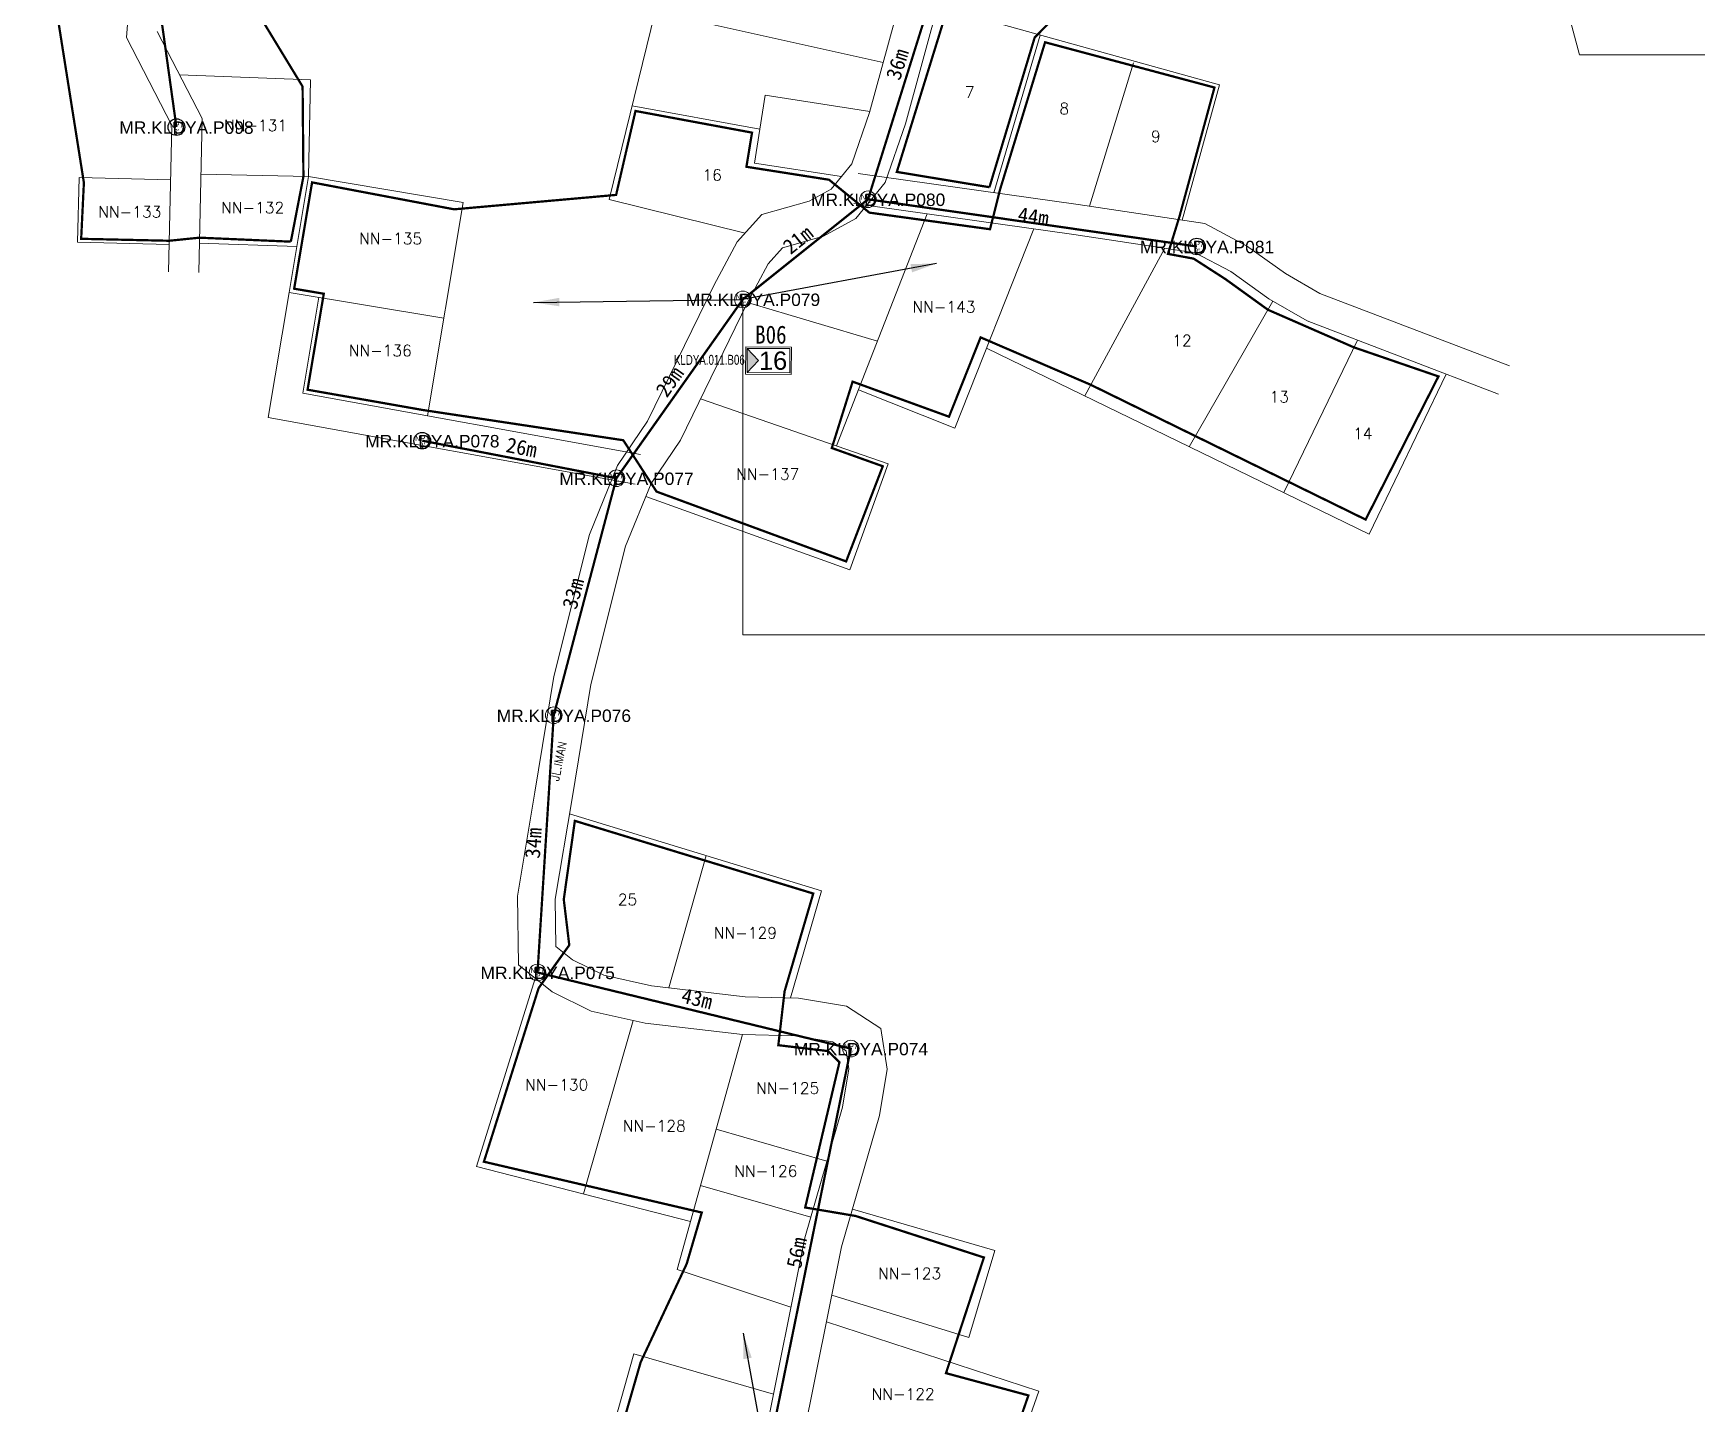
# Model space of a CAD drawing. Header units: millimetres. Extents: x 1060 to 24323, y -9832 to -6451.
# Drawn here: x 9720.9 to 9941.5, y -8463.6 to -8281.9 of the extents above; entities that cross this region are included whole.
import ezdxf
from ezdxf.enums import TextEntityAlignment as Align

# ---------------------------------------------------------------- set-up
doc = ezdxf.new("R2010")
doc.units = ezdxf.units.MM
doc.linetypes.add('PHANTOM2', pattern=[1.25, 0.625, -0.125, 0.125, -0.125, 0.125, -0.125])
for name, color, linetype, lineweight in [('Basic Map', 105, 'Continuous', 15), ('FAT', 30, 'Continuous', 5), ('FAT AREA', 134, 'PHANTOM2', 40), ('FAT_Info', 170, 'Continuous', 0), ('FO 24 CORE LINE B - FDT 1', 210, 'Continuous', 50), ('Garis Jalan', 225, 'Continuous', 15), ('Home Number', 6, 'Continuous', 5), ('JALAN', 7, 'Continuous', 25), ('NEW POLE 7m(3 inches)', 4, 'Continuous', 5), ('POLE ID', 1, 'Continuous', 5), ('SLING WIRE', 4, 'Continuous', 50), ('TEE RADIUS', 170, 'Continuous', 0)]:
    doc.layers.add(name, color=color, linetype=linetype, lineweight=lineweight)
doc.layers.add('DIMENSI', color=7, linetype='Continuous')
doc.layers.add('NEW POLE 7M 2.5INCH', color=212, linetype='Continuous')
doc.styles.add('Annotative', font='SimSun.ttf')
doc.styles.add('FS', font='SimSun.ttf', dxfattribs={"width": 0.7})
doc.styles.add('Mark', font='arial.ttf', dxfattribs={"width": 0.8, "height": 2.5})
doc.styles.add('Notes', font='arial.ttf', dxfattribs={"height": 3})
doc.styles.get("Standard").update_dxf_attribs({"font": 'simplex.shx'})
doc.styles.add('Title Block 3', font='dgn003.shx')
doc.styles.add('Title Block v21 - Default$0$Standard', font='arial.ttf')
doc.dimstyles.new('emr standard', dxfattribs={"dimtxt": 2, "dimasz": 0, "dimexe": 1.25, "dimexo": 0.0625, "dimtad": 1, "dimdec": 0, "dimzin": 1, "dimdsep": 46, "dimtxsty": 'Annotative', "dimblk": 'ARCHTICK', "dimcen": 0, "dimse1": 1, "dimse2": 1, "dimsd1": 1, "dimsd2": 1, "dimclrt": 256, "dimadec": 0, "dimazin": 0, "dimtfac": 1, "dimtdec": 0, "dimtmove": 2, "dimatfit": 3, "dimfxl": 1, "dimfxlon": 1, "dimtzin": 0, "dimarcsym": 0})

# ---------------------------------------------------------------- blocks, each defined once
blk = doc.blocks.new('*U41')
at = {"color": 0, "linetype": 'ByBlock', "lineweight": -2}
blk.add_circle((0, 0), 2.24, dxfattribs=at)
at = {"color": 0, "linetype": 'ByBlock', "lineweight": -2, "style": 'Title Block 3', "width": 0.799091}
for s, p in [('NP7', (0, 0.62)), ("3'", (0, -1.27))]:
    blk.add_text(s, height=1.488, dxfattribs=at).set_placement(p, align=Align.MIDDLE_CENTER)
blk = doc.blocks.new('FAT')
h = blk.add_hatch(color=2)
h.dxf.hatch_style = 1
h.paths.add_polyline_path([(-4.25, 2), (-4.25, -2), (-2.4, 0)])
for points in [[(-4.5, 2.25), (3, 2.25), (3, -2.25), (-4.5, -2.25)], [(-4.25, 2), (2.75, 2), (2.75, -2), (-4.25, -2)]]:
    blk.add_lwpolyline(points, close=True)
at = {"color": 2}
blk.add_lwpolyline([(-4.25, 2), (-4.25, -2), (-2.4, 0)], close=True, dxfattribs=at)
at = {"color": 7}
blk.add_attdef('FAT', text='', height=3, dxfattribs=at).set_placement((0.18, 0), align=Align.MIDDLE_CENTER)
blk = doc.blocks.new('_ArchTick')
at = {"color": 0, "linetype": 'ByBlock', "const_width": 0.15}
blk.add_lwpolyline([(-0.5, -0.5), (0.5, 0.5)], dxfattribs=at)
blk = doc.blocks.new('*D1706')
at = {"layer": 'Defpoints', "color": 0, "transparency": 16777216}
for p in [(9829.35, -8416.54), (9829.35, -8416.54), (9818.18, -8471.34)]:
    blk.add_point(p, dxfattribs=at)
at = {"layer": 'DIMENSI', "transparency": 16777216, "insert": (9822.18, -8443.61), "char_height": 2, "attachment_point": 5, "rotation": 78.4796, "style": 'Annotative'}
blk.add_mtext('56m', dxfattribs=at)
blk = doc.blocks.new('*D1707')
at = {"layer": 'Defpoints', "color": 0, "transparency": 16777216}
for p in [(9787.81, -8406.45), (9787.81, -8406.45), (9829.35, -8416.54)]:
    blk.add_point(p, dxfattribs=at)
at = {"layer": 'DIMENSI', "transparency": 16777216, "insert": (9808.96, -8409.92), "char_height": 2, "attachment_point": 5, "rotation": 346.3417, "style": 'Annotative'}
blk.add_mtext('43m', dxfattribs=at)
blk = doc.blocks.new('*D1708')
at = {"layer": 'Defpoints', "color": 0, "transparency": 16777216}
for p in [(9789.96, -8372.34), (9789.96, -8372.34), (9787.81, -8406.45)]:
    blk.add_point(p, dxfattribs=at)
at = {"layer": 'DIMENSI', "transparency": 16777216, "insert": (9787.26, -8389.29), "char_height": 2, "attachment_point": 5, "rotation": 86.3966, "style": 'Annotative'}
blk.add_mtext('34m', dxfattribs=at)
blk = doc.blocks.new('*D1709')
at = {"layer": 'Defpoints', "color": 0, "transparency": 16777216}
for p in [(9798.27, -8340.91), (9798.27, -8340.91), (9789.96, -8372.34)]:
    blk.add_point(p, dxfattribs=at)
at = {"layer": 'DIMENSI', "transparency": 16777216, "insert": (9792.54, -8356.21), "char_height": 2, "attachment_point": 5, "rotation": 75.1884, "style": 'Annotative'}
blk.add_mtext('33m', dxfattribs=at)
blk = doc.blocks.new('*D1710')
at = {"layer": 'Defpoints', "color": 0, "transparency": 16777216}
for p in [(9815.04, -8317.19), (9815.04, -8317.19), (9798.27, -8340.91)]:
    blk.add_point(p, dxfattribs=at)
at = {"layer": 'DIMENSI', "transparency": 16777216, "insert": (9805.33, -8328.11), "char_height": 2, "attachment_point": 5, "rotation": 54.7384, "style": 'Annotative'}
blk.add_mtext('29m', dxfattribs=at)
blk = doc.blocks.new('*D1711')
at = {"layer": 'Defpoints', "color": 0, "transparency": 16777216}
for p in [(9831.63, -8303.92), (9831.63, -8303.92), (9815.04, -8317.19)]:
    blk.add_point(p, dxfattribs=at)
at = {"layer": 'DIMENSI', "transparency": 16777216, "insert": (9822.32, -8309.28), "char_height": 2, "attachment_point": 5, "rotation": 38.6508, "style": 'Annotative'}
blk.add_mtext('21m', dxfattribs=at)
blk = doc.blocks.new('*D1712')
at = {"layer": 'Defpoints', "color": 0, "transparency": 16777216}
for p in [(9842.53, -8269.11), (9842.53, -8269.11), (9831.63, -8303.92)]:
    blk.add_point(p, dxfattribs=at)
at = {"layer": 'DIMENSI', "transparency": 16777216, "insert": (9835.53, -8286.03), "char_height": 2, "attachment_point": 5, "rotation": 72.6151, "style": 'Annotative'}
blk.add_mtext('36m', dxfattribs=at)
blk = doc.blocks.new('*D1810')
at = {"layer": 'Defpoints', "color": 0, "transparency": 16777216}
for p in [(9772.52, -8335.93), (9798.27, -8340.91), (9798.27, -8340.91)]:
    blk.add_point(p, dxfattribs=at)
at = {"layer": 'DIMENSI', "transparency": 16777216, "insert": (9785.7, -8336.83), "char_height": 2, "attachment_point": 5, "rotation": 349.0547, "style": 'Annotative'}
blk.add_mtext('26m', dxfattribs=at)
blk = doc.blocks.new('*D1811')
at = {"layer": 'Defpoints', "color": 0, "transparency": 16777216}
for p in [(9831.63, -8303.92), (9875.13, -8310.93), (9875.24, -8310.18)]:
    blk.add_point(p, dxfattribs=at)
at = {"layer": 'DIMENSI', "transparency": 16777216, "insert": (9853.56, -8306.19), "char_height": 2, "attachment_point": 5, "rotation": 351.8313, "style": 'Annotative'}
blk.add_mtext('44m', dxfattribs=at)
blk = doc.blocks.new('*D1819')
at = {"layer": 'Defpoints', "color": 0, "transparency": 16777216}
for p in [(9735.49, -8262.49), (9735.49, -8262.49), (9739.93, -8294.35)]:
    blk.add_point(p, dxfattribs=at)
at = {"layer": 'DIMENSI', "transparency": 16777216, "insert": (9739.32, -8278.2), "char_height": 2, "attachment_point": 5, "rotation": 277.9206, "style": 'Annotative'}
blk.add_mtext('32m', dxfattribs=at)

msp = doc.modelspace()

# ---------------------------------------------------------------- linework, layer by layer
at = {"layer": 'Basic Map'}
for points in [[(9815.33, -8308.41), (9797.29, -8303.97), (9803.42, -8279.06), (9833.64, -8285.76)], [(9840.84, -8278.37), (9878.22, -8288.76), (9873.3, -8306.69)], [(9854.48, -8282.16), (9848.31, -8303.05)], [(9866.82, -8285.81), (9860.99, -8304.85)], [(9757.43, -8300.92), (9757.71, -8288.08), (9740.35, -8287.43)], [(9828.11, -8300.9), (9816.59, -8299.12), (9817.99, -8290.13), (9831.87, -8292.28)], [(9817.29, -8294.62), (9800.36, -8291.52)], [(9738.96, -8309.9), (9726.82, -8309.62), (9727.02, -8301.04), (9739.15, -8301.33)], [(9757.43, -8300.92), (9743.17, -8300.6)], [(9754.87, -8316.27), (9757.43, -8300.92), (9777.94, -8304.34), (9773.23, -8332.62)], [(9827.45, -8336.62), (9839.46, -8305.84)], [(9830.36, -8329.17), (9843.13, -8334.28), (9853.62, -8307.84)], [(9742.96, -8309.76), (9755.89, -8310.16)], [(9860.37, -8330), (9870.98, -8310.39)], [(9754.87, -8316.27), (9775.38, -8319.69)], [(9874.23, -8336.73), (9885.31, -8317.43)], [(9832.87, -8322.74), (9815.63, -8317.62)], [(9847.34, -8323.67), (9898.09, -8348.31), (9908.29, -8327.1)], [(9886.77, -8342.82), (9896.52, -8322.59)], [(9802.17, -8343.31), (9829.22, -8353.05), (9834.29, -8338.98), (9809.41, -8330.4)], [(9792.04, -8385.42), (9825.47, -8395.62), (9821.34, -8409.83)], [(9810.15, -8390.94), (9805.21, -8408.5)], [(9808.09, -8439.47), (9779.74, -8432.17), (9787.51, -8407.23)], [(9793.91, -8435.82), (9800.5, -8412.81)], [(9814.99, -8414.68), (9806.31, -8445.85), (9821.41, -8450.81)], [(9811.49, -8427.23), (9826.19, -8431.47)], [(9809.42, -8434.68), (9824.04, -8438.9)], [(9829.56, -8437.83), (9848.44, -8443.33), (9845.02, -8454.83), (9826.83, -8449.22)], [(9838.06, -8508.12), (9854.26, -8461.97), (9826.12, -8452.76)], [(9816.91, -8474.17), (9797.31, -8468.62), (9800.59, -8457.01), (9819.1, -8462.36)]]:
    msp.add_lwpolyline(points, dxfattribs=at)
at = {"layer": 'FAT AREA', "ltscale": 10, "const_width": 0.3}
for points in [[(9721.1, -8260.29), (9727.66, -8301.72), (9727.3, -8309.16), (9738.97, -8309.42), (9742.98, -8309.01), (9755.1, -8309.54)], [(9846.02, -8266.17), (9835.45, -8300.29), (9847.73, -8302.32)], [(9847.73, -8302.32), (9853.73, -8282.47), (9864.17, -8271.78)], [(9755.1, -8309.54), (9756.77, -8300.91), (9756.66, -8288.97), (9751.3, -8280.16)], [(9828.73, -8351.94), (9833.59, -8339.32), (9826.83, -8336.9), (9829.59, -8328.1), (9842.37, -8332.75), (9846.56, -8322.23), (9861.17, -8328.52), (9897.61, -8346.39), (9907.27, -8327.41), (9896.05, -8323.55), (9884.66, -8318.57), (9879.03, -8314.51), (9874.81, -8311.79), (9871.4, -8311.16), (9872.95, -8306.13), (9877.57, -8289.1), (9855.11, -8283.1), (9849.15, -8302.59), (9847.81, -8307.89), (9831.81, -8305.69), (9826.47, -8301.33), (9815.51, -8299.61), (9816.25, -8295.08), (9800.8, -8292.21), (9798.23, -8303.34), (9776.75, -8305.25), (9757.92, -8301.68), (9755.54, -8315.78), (9759.47, -8316.44), (9757.32, -8329.17), (9772.6, -8331.86), (9799.18, -8335.87), (9803.59, -8342.68), (9828.73, -8351.94)], [(9798.68, -8467.85), (9801.49, -8458.11), (9807.59, -8445.08), (9809.59, -8438.28), (9780.7, -8431.54), (9787.96, -8408.51), (9792.02, -8402.82), (9791.29, -8396.76), (9792.76, -8386.34), (9824.37, -8395.98), (9820.57, -8408.94), (9819.74, -8416.09), (9826.34, -8416.87), (9827.84, -8418.36), (9823.3, -8437.61), (9829.97, -8438.73), (9847, -8444.24), (9841.97, -8459.58), (9852.9, -8462.53), (9837.96, -8505.47)]]:
    msp.add_lwpolyline(points, dxfattribs=at)
at = {"layer": 'FAT_Info'}
for points in [[(9905.95, -8209.89), (9925.96, -8284.75), (10305.23, -8284.75)], [(9815.04, -8317.19), (9815.04, -8361.66), (10305.23, -8361.66)]]:
    msp.add_lwpolyline(points, dxfattribs=at)
at = {"layer": 'FO 24 CORE LINE B - FDT 1', "const_width": 0.3}
msp.add_lwpolyline([(9818.18, -8471.34), (9829.35, -8416.54), (9787.81, -8406.45), (9789.96, -8372.34), (9798.27, -8340.91), (9815.04, -8317.19), (9831.63, -8303.92), (9842.53, -8269.11)], dxfattribs=at)
at = {"layer": 'Garis Jalan'}
for p, q in [((9735.85, -8247.42), (9733.31, -8282.48)), ((9831.83, -8292.43), (9840.21, -8261.69)), ((9836.61, -8293.9), (9845.08, -8262.83)), ((9737.38, -8281.65), (9743.33, -8293.22)), ((9733.31, -8282.48), (9739.31, -8294.15)), ((9743.33, -8293.22), (9742.88, -8313.64)), ((9829.47, -8299.23), (9831.83, -8292.43)), ((9739.31, -8294.15), (9738.88, -8313.56)), ((9833.9, -8301.7), (9836.61, -8293.9)), ((9826.75, -8302.57), (9829.47, -8299.23)), ((9830.02, -8306.48), (9833.9, -8301.7)), ((9830.32, -8300.51), (9859.48, -8304.63)), ((9817.55, -8305.93), (9823.85, -8304.17)), ((9823.85, -8304.17), (9826.75, -8302.57)), ((9814.28, -8309.57), (9817.55, -8305.93)), ((9825.75, -8308.83), (9830.02, -8306.48)), ((9829.76, -8304.47), (9858.9, -8308.59)), ((9859.48, -8304.63), (9876.3, -8307.14)), ((9858.9, -8308.59), (9875.03, -8311)), ((9876.3, -8307.14), (9881.83, -8310.08)), ((9811.18, -8315.34), (9814.28, -8309.57)), ((9818.4, -8312.47), (9820.3, -8310.35)), ((9820.3, -8310.35), (9825.75, -8308.83)), ((9881.83, -8310.08), (9886.97, -8313.77)), ((9815.63, -8317.62), (9818.4, -8312.47)), ((9875.03, -8311), (9879.72, -8313.49)), ((9802.41, -8333.35), (9811.18, -8315.34)), ((9879.72, -8313.49), (9884.8, -8317.14)), ((9886.97, -8313.77), (9891.56, -8316.41)), ((9752.1, -8332.86), (9754.87, -8316.27)), ((9756.7, -8329.63), (9758.81, -8316.92)), ((9884.8, -8317.14), (9889.84, -8320.03)), ((9891.56, -8316.41), (9916.68, -8326.02)), ((9806.75, -8335.86), (9815.63, -8317.62)), ((9889.84, -8320.03), (9915.25, -8329.76)), ((9801.48, -8337.74), (9756.7, -8329.63)), ((9800.77, -8341.68), (9752.1, -8332.86)), ((9798.43, -8339.22), (9802.41, -8333.35)), ((9802.87, -8341.59), (9806.75, -8335.86)), ((9794.71, -8348.37), (9798.43, -8339.22)), ((9799.48, -8349.93), (9802.87, -8341.59)), ((9789.97, -8367.22), (9794.71, -8348.37)), ((9794.87, -8368.24), (9799.48, -8349.93)), ((9787.46, -8382.54), (9789.97, -8367.22)), ((9792.39, -8383.36), (9794.87, -8368.24)), ((9785.15, -8396.34), (9787.46, -8382.54)), ((9790.15, -8396.72), (9792.39, -8383.36)), ((9785.28, -8405.44), (9785.15, -8396.34)), ((9790.25, -8403.02), (9790.15, -8396.72)), ((9792.44, -8404.79), (9790.25, -8403.02)), ((9789.74, -8409.03), (9785.28, -8405.44)), ((9796.59, -8406.81), (9792.44, -8404.79)), ((9802.94, -8408.23), (9796.59, -8406.81)), ((9794.92, -8411.56), (9789.74, -8409.03)), ((9815.34, -8409.69), (9802.94, -8408.23)), ((9822.41, -8409.86), (9815.34, -8409.69)), ((9828.78, -8410.9), (9822.41, -8409.86)), ((9802.1, -8413.17), (9794.92, -8411.56)), ((9833.35, -8413.89), (9828.78, -8410.9)), ((9814.99, -8414.68), (9802.1, -8413.17)), ((9834.15, -8419.27), (9833.35, -8413.89)), ((9821.94, -8414.85), (9814.99, -8414.68)), ((9826.93, -8415.66), (9821.94, -8414.85)), ((9828.74, -8416.85), (9826.93, -8415.66)), ((9829.09, -8419.23), (9828.74, -8416.85)), ((9828.25, -8424.32), (9829.09, -8419.23)), ((9833.14, -8425.42), (9834.15, -8419.27)), ((9823.26, -8441.62), (9828.25, -8424.32)), ((9828.12, -8442.81), (9833.14, -8425.42)), ((9816.97, -8472.98), (9823.26, -8441.62)), ((9821.95, -8473.6), (9828.12, -8442.81))]:
    msp.add_line(p, q, dxfattribs=at)
at = {"layer": 'SLING WIRE', "const_width": 0.3}
for points in [[(9739.93, -8294.35), (9735.49, -8262.49), (9747.74, -8235.2)], [(9831.63, -8303.92), (9875.24, -8310.18)], [(9772.52, -8335.93), (9798.27, -8340.91)]]:
    msp.add_lwpolyline(points, dxfattribs=at)

# ---------------------------------------------------------------- block references
at = {"layer": 'FAT'}
ref = msp.add_blockref('FAT', (9819.04, -8325.32), dxfattribs=dict(at, xscale=0.8061780738945727, yscale=0.8061780738945727, zscale=0.8061780738945727, rotation=359.6199770086993))
ref.add_attrib('FAT', '16', dxfattribs={"layer": '0', "color": 7, "height": 2.42, "rotation": 0.3696, "style": 'Title Block v21 - Default$0$Standard'}).set_placement((9819.04, -8325.32), align=Align.MIDDLE_CENTER)
at = {"layer": 'NEW POLE 7M 2.5INCH', "xscale": 0.4917860914719293, "yscale": 0.4917860914719293, "zscale": 0.4917860914719293}
for p in [(9739.93, -8294.35), (9875.24, -8310.18), (9772.52, -8335.93)]:
    msp.add_blockref('*U41', p, dxfattribs=at)
at = {"layer": 'NEW POLE 7m(3 inches)', "xscale": 0.4917860914719293, "yscale": 0.4917860914719293, "zscale": 0.4917860914719293}
for p in [(9831.63, -8303.92), (9815.04, -8317.19), (9798.27, -8340.91), (9789.96, -8372.34), (9787.81, -8406.45), (9829.35, -8416.54)]:
    msp.add_blockref('*U41', p, dxfattribs=at)

# ---------------------------------------------------------------- texts
at = {"layer": 'FAT', "color": 0, "style": 'FS', "width": 0.85}
msp.add_text('B06', height=2.398, dxfattribs=at).set_placement((9816.67, -8323.06))
at = {"layer": 'FAT', "style": 'Mark', "width": 0.7}
msp.add_text('KLDYA.011.B06', height=1.32, rotation=0.1509, dxfattribs=at).set_placement((9810.59, -8325.21), align=Align.MIDDLE)
at = {"layer": 'Home Number'}
for s, p in [('7', (9844.46, -8290.9, -33.02)), ('8', (9857.01, -8293.09, -33.02)), ('NN-131', (9746.24, -8295.32, -33.1)), ('9', (9869.16, -8296.78, -33.01)), ('16', (9809.68, -8301.9, -33.06)), ('NN-132', (9745.87, -8306.23, -33.11)), ('NN-133', (9729.57, -8306.79, -33.12)), ('NN-135', (9764.16, -8310.34, -33.1)), ('NN-143', (9837.53, -8319.4, -33.06)), ('12', (9871.97, -8323.86, -33.03)), ('NN-136', (9762.78, -8325.19, -33.12)), ('13', (9884.87, -8331.3, -33.03)), ('14', (9895.96, -8336.19, -33.03)), ('NN-137', (9814.16, -8341.55, -33.09)), ('25', (9798.46, -8397.98, -33.15)), ('NN-129', (9811.2, -8402.4, -33.15)), ('NN-130', (9786.18, -8422.54, -33.19)), ('NN-125', (9816.81, -8422.97, -33.17)), ('NN-128', (9799.11, -8427.99, -33.19)), ('NN-126', (9813.91, -8433.98, -33.17)), ('NN-123', (9832.97, -8447.55, -33.17)), ('NN-122', (9832.12, -8463.55, -33.18))]:
    msp.add_text(s, height=1.5, dxfattribs=at).set_placement(p, align=Align.BOTTOM_LEFT)
at = {"layer": 'JALAN', "insert": (9789.57, -8380.93), "char_height": 1.079, "attachment_point": 1, "rotation": 78.6816}
msp.add_mtext_dynamic_manual_height_columns('JL.IMAN', width=16.3342, gutter_width=5.4, heights=[0], dxfattribs=at)
at = {"layer": 'POLE ID', "style": 'Notes'}
for s, p in [('MR.KLDYA.P098', (9732.36, -8295.24)), ('MR.KLDYA.P080', (9824.07, -8304.81)), ('MR.KLDYA.P081', (9867.68, -8311.07)), ('MR.KLDYA.P079', (9807.48, -8318.07)), ('MR.KLDYA.P078', (9764.96, -8336.82)), ('MR.KLDYA.P077', (9790.71, -8341.8)), ('MR.KLDYA.P076', (9782.4, -8373.23)), ('MR.KLDYA.P075', (9780.25, -8407.33)), ('MR.KLDYA.P074', (9821.79, -8417.43))]:
    msp.add_text(s, height=1.65, dxfattribs=at).set_placement(p)

# ---------------------------------------------------------------- dimensions: what is measured, and where the dimension line sits
at = {"layer": 'DIMENSI'}
for p1, p2, distance, picture, middle in [((9739.93, -8294.35), (9735.49, -8262.49), 0, '*D1819', (9739.32, -8278.2)), ((9831.63, -8303.92), (9842.53, -8269.11), 0, '*D1712', (9835.53, -8286.03)), ((9815.04, -8317.19), (9831.63, -8303.92), 0, '*D1711', (9822.32, -8309.28)), ((9831.63, -8303.92), (9875.24, -8310.18), -0.75, '*D1811', (9853.56, -8306.19)), ((9798.27, -8340.91), (9815.04, -8317.19), 0, '*D1710', (9805.33, -8328.11)), ((9772.52, -8335.93), (9798.27, -8340.91), 0, '*D1810', (9785.7, -8336.83)), ((9789.96, -8372.34), (9798.27, -8340.91), 0, '*D1709', (9792.54, -8356.21)), ((9787.81, -8406.45), (9789.96, -8372.34), 0, '*D1708', (9787.26, -8389.29)), ((9829.35, -8416.54), (9787.81, -8406.45), 0, '*D1707', (9808.96, -8409.92)), ((9818.18, -8471.34), (9829.35, -8416.54), 0, '*D1706', (9822.18, -8443.61))]:
    dim = msp.add_aligned_dim(p1=p1, p2=p2, distance=distance, dimstyle='emr standard', override={"dimpost": 'm'}, dxfattribs=at)
    dim.commit()
    dim.dimension.update_dxf_attribs({"geometry": picture, "text_midpoint": middle})

# ---------------------------------------------------------------- leaders
at = {"layer": 'TEE RADIUS', "lineweight": 0}
for points in [[(9840.71, -8312.44), (9815.04, -8317.19)], [(9787.29, -8317.6), (9815.04, -8317.19)], [(9815.06, -8454.28), (9818.18, -8471.34)]]:
    msp.add_leader(points, dimstyle='emr standard', override={"dimasz": 3.4, "dimgap": 0.625, "dimtad": 0}, dxfattribs=at)

doc.saveas('drawing.dxf')
